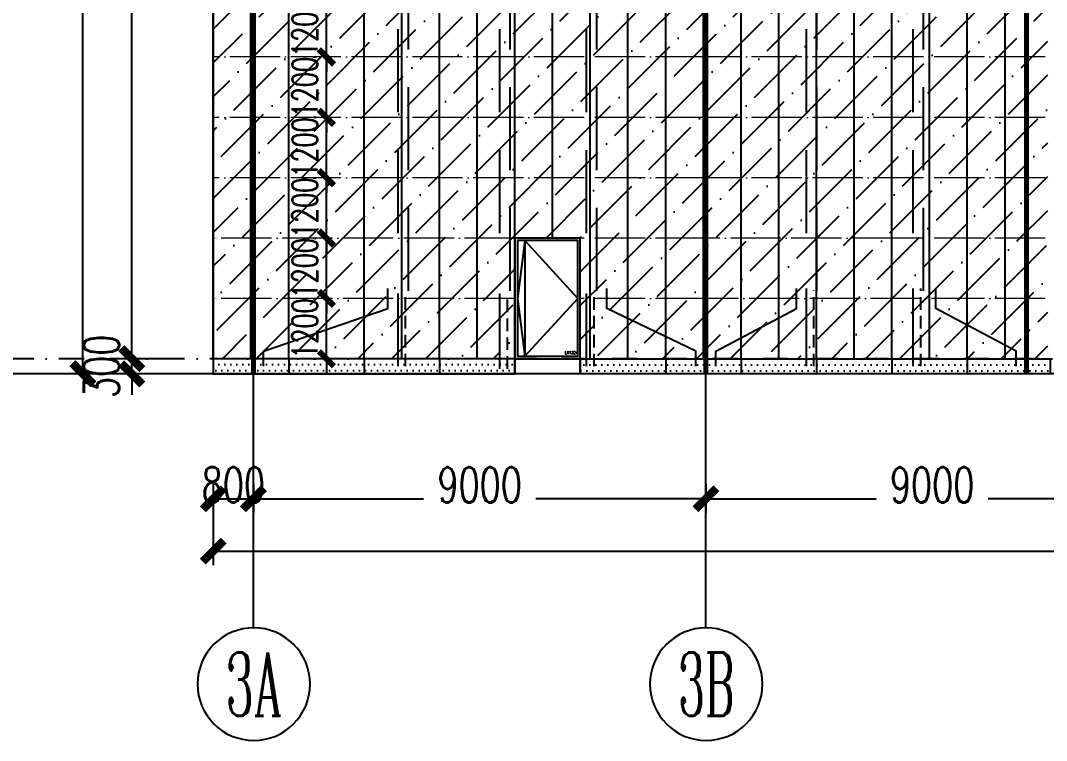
# Model space of a CAD drawing. Extents: x -2072575 to 87763, y -155913 to 742026.
# Drawn here: x -392849 to -372440, y 495625 to 509940 of the extents above; entities that cross this region are included whole.
import ezdxf
from ezdxf.enums import TextEntityAlignment as Align

# ---------------------------------------------------------------- set-up
doc = ezdxf.new("R2010")
doc.units = 0
doc.header["$LTSCALE"] = 1000
for name, pattern in [('CENTER', [2, 1.25, -0.25, 0.25, -0.25]), ('DASHDOT', [1, 0.5, -0.25, 0, -0.25]), ('DASHED', [0.75, 0.5, -0.25]), ('DOT', [0.25, 0, -0.25]), ('DOTE', [2.42, 2, -0.2, 0.02, -0.2])]:
    doc.linetypes.add(name, pattern=pattern)
doc.layers.get('Defpoints').update_dxf_attribs({"color": 210})
for name, color, linetype in [('!ZN1-填充-8', 8, 'Continuous'), ('12圆钢+30钢套管撑杆', 3, 'Continuous'), ('12圆钢斜拉条', 30, 'Continuous'), ('12圆钢直拉条', 22, 'Continuous'), ('3符号', 3, 'Continuous'), ('3铝板幕墙', 3, 'Continuous'), ('A-HATCH-2', 251, 'Continuous'), ('A-LIN-V', 9, 'Continuous'), ('A-WINDOW', 140, 'Continuous'), ('A-云线', 50, 'Continuous'), ('A-门窗表显示尺寸', 160, 'Continuous'), ('AS-WALL', 40, 'Continuous'), ('DIM', 173, 'Continuous'), ('DOT', 8, 'DOT'), ('DOTE', 1, 'CENTER'), ('压型钢板', 23, 'Continuous')]:
    doc.layers.add(name, color=color, linetype=linetype)
doc.layers.add('冷弯薄壁C型钢 250x75x20x3.0', color=51, linetype='DOTE', lineweight=0)
doc.layers.add('梁', color=4, linetype='Continuous', lineweight=18)
doc.styles.add('_TCH_AXIS', font='COMPLEX', dxfattribs={"bigfont": 'GBCBIG'})
doc.styles.add('A-STANDARD', font='SIMPLEX', dxfattribs={"bigfont": 'GBCBIG'})
doc.styles.add('DHTEXT-1', font='romans.shx', dxfattribs={"width": 0.7, "bigfont": 'chinese.shx'})
doc.dimstyles.new('ZN200', dxfattribs={"dimscale": 200, "dimtxt": 2.5, "dimasz": 1.5, "dimexe": 1, "dimexo": 2, "dimgap": 0.9, "dimtad": 1, "dimdec": 0, "dimdsep": 46, "dimtxsty": 'DHTEXT-1', "dimblk": 'ARCHTICK', "dimcen": 2.5, "dimclrd": 173, "dimclre": 173, "dimclrt": 7, "dimazin": 2, "dimtfac": 1, "dimtdec": 0, "dimtix": 1, "dimtmove": 2, "dimatfit": 3, "dimfxl": 0, "dimtolj": 1, "dimtzin": 0, "dimarcsym": 0})
doc.dimstyles.new('ZN280', dxfattribs={"dimscale": 280, "dimtxt": 2.5, "dimasz": 1.5, "dimexe": 1, "dimexo": 2, "dimgap": 0.9, "dimtad": 1, "dimdec": 0, "dimdsep": 46, "dimtxsty": 'DHTEXT-1', "dimblk": 'ARCHTICK', "dimcen": 2.5, "dimclrd": 173, "dimclre": 173, "dimclrt": 7, "dimazin": 2, "dimtfac": 1, "dimtdec": 0, "dimtix": 1, "dimtmove": 2, "dimatfit": 3, "dimfxl": 0, "dimarcsym": 0})

# ---------------------------------------------------------------- blocks, each defined once
blk = doc.blocks.new('20250905100330')
at = {"layer": '!ZN1-填充-8'}
h = blk.add_hatch(dxfattribs=at)
h.set_pattern_fill('ANSI36', color=252, scale=300, style=0)
h.set_pattern_definition([(45, (388215.23, -503214.68), (252.5697, 926.0889), [1190.625, -238.125, 0, -238.125])])
h.paths.add_polyline_path([(6500, 2400), (6500, 0), (5200, 0), (5200, 2400)])
h.paths.add_polyline_path([(15800, 0), (-800, 0), (-800, 18450), (15800, 18450)])
h = blk.add_hatch(dxfattribs=at)
h.set_pattern_fill('DOTS', color=252, scale=75, style=0)
h.set_pattern_definition([(0, (388215.23, -503214.68), (59.53125, 119.0625), [0, -119.0625])])
h.paths.add_polyline_path([(-800, 0), (5200, 0), (5200, -300), (-800, -300)])
h = blk.add_hatch(dxfattribs=at)
h.set_pattern_fill('DOTS', color=252, scale=75, style=0)
h.set_pattern_definition([(0, (6500, -300), (59.5312, 119.0625), [0, -119.0625])])
h.paths.add_polyline_path([(6500, 0), (15850, 0), (15850, -300), (6500, -300)])
at = {"layer": '3铝板幕墙', "color": 252, "ltscale": 1000}
for p, q in [((700, 0), (700, -300)), ((2200, 0), (2200, -300)), ((3700, 0), (3700, -300)), ((5200, 0), (5200, -300)), ((6500, 0), (6500, -300)), ((8200, 0), (8200, -300)), ((9700, 0), (9700, -300)), ((11200, 0), (11200, -300)), ((12700, 0), (12700, -300)), ((14200, 0), (14200, -300))]:
    blk.add_line(p, q, dxfattribs=at)
for points in [[(5200, 0), (-800, 0), (-800, -300), (5200, -300)], [(6500, 0), (15850, 0), (15850, -300), (6500, -300)]]:
    blk.add_lwpolyline(points, close=True, dxfattribs=at)
at = {"layer": 'A-HATCH-2', "color": 252}
blk.add_lwpolyline([(5400, 2350), (5250, 1200), (5400, 50), (6450, 1200), (5400, 2350)], dxfattribs=at)
at = {"layer": 'A-LIN-V'}
blk.add_line((-800, 18500), (-800, -300), dxfattribs=at)
at = {"layer": 'A-WINDOW', "color": 252}
blk.add_line((5400, 2350), (5400, 50), dxfattribs=at)
for points in [[(5200, 2400), (5200, 0), (6500, 0), (6500, 2400)], [(5250, 2350), (5250, 50), (6450, 50), (6450, 2350)]]:
    blk.add_lwpolyline(points, close=True, dxfattribs=at)
at = {"layer": '压型钢板', "color": 252, "ltscale": 10}
for p, q in [((-800, 0), (-800, 18500)), ((-50, 0), (-50, 18500)), ((700, 0), (700, 18500)), ((1450, 0), (1450, 18500)), ((2200, 0), (2200, 18500)), ((2950, 0), (2950, 18500)), ((3700, 0), (3700, 18500)), ((4450, 0), (4450, 18500)), ((5200, 0), (5200, 18500)), ((5950, 2400), (5950, 18500)), ((6700, 0), (6700, 18500)), ((7450, 0), (7450, 18500)), ((8200, 0), (8200, 18500)), ((8950, 0), (8950, 18500)), ((9700, 0), (9700, 18500)), ((10450, 0), (10450, 18500)), ((11200, 0), (11200, 18500)), ((11950, 0), (11950, 18500)), ((12700, 0), (12700, 18500)), ((13450, 0), (13450, 18500)), ((14200, 0), (14200, 18500)), ((14950, 0), (14950, 18500))]:
    blk.add_line(p, q, dxfattribs=at)
at = {"layer": 'A-门窗表显示尺寸', "color": 3, "style": 'A-STANDARD', "width": 0.705882}
blk.add_text('LM1324', height=59.5, dxfattribs=at).set_placement((6191, 90))
blk = doc.blocks.new('_ArchTick')
at = {"color": 0, "linetype": 'ByBlock', "const_width": 0.4}
blk.add_lwpolyline([(-0.5, -0.5), (0.5, 0.5)], dxfattribs=at)
blk = doc.blocks.new('*D2473')
at = {"layer": 'Defpoints', "color": 0, "ltscale": 2800, "transparency": 16777216}
for p in [(-3394, 18500), (-2352, 18500), (-2352, -300)]:
    blk.add_point(p, dxfattribs=at)
at = {"layer": 'DIM', "color": 173, "linetype": 'ByBlock', "lineweight": -2, "ltscale": 2800, "transparency": 16777216}
for p, q in [((-2912, 18500), (-3674, 18500)), ((-3394, -300), (-3394, 18500)), ((-2912, -300), (-3674, -300))]:
    blk.add_line(p, q, dxfattribs=at)
at = {"layer": 'DIM', "color": 173, "lineweight": -2, "ltscale": 2800, "transparency": 16777216, "xscale": 420, "yscale": 420, "zscale": 420}
for p, rotation in [((-3394, 18500), 90), ((-3394, -300), 270)]:
    blk.add_blockref('_ArchTick', p, dxfattribs=dict(at, rotation=rotation))
at = {"layer": 'DIM', "color": 7, "ltscale": 2800, "transparency": 16777216, "insert": (-3996, 9100), "char_height": 700, "attachment_point": 5, "rotation": 90, "style": 'DHTEXT-1'}
blk.add_mtext('18800', dxfattribs=at)
blk = doc.blocks.new('*D2474')
at = {"layer": 'Defpoints', "color": 0, "ltscale": 2800, "transparency": 16777216}
for p in [(-1087, 0), (-2421, 0), (-1087, -300)]:
    blk.add_point(p, dxfattribs=at)
at = {"layer": 'DIM', "color": 173, "linetype": 'ByBlock', "lineweight": -2, "ltscale": 2800, "transparency": 16777216}
for p, q in [((-2421, 0), (-2421, 420)), ((-1647, 0), (-2701, 0)), ((-2421, -300), (-2421, 0)), ((-1647, -300), (-2701, -300)), ((-2421, -300), (-2421, -720))]:
    blk.add_line(p, q, dxfattribs=at)
at = {"layer": 'DIM', "color": 173, "lineweight": -2, "ltscale": 2800, "transparency": 16777216, "xscale": 420, "yscale": 420, "zscale": 420}
for p, rotation in [((-2421, 0), 270), ((-2421, -300), 90)]:
    blk.add_blockref('_ArchTick', p, dxfattribs=dict(at, rotation=rotation))
at = {"layer": 'DIM', "color": 7, "ltscale": 2800, "transparency": 16777216, "insert": (-3023, -150), "char_height": 700, "attachment_point": 5, "rotation": 90, "style": 'DHTEXT-1'}
blk.add_mtext('300', dxfattribs=at)
blk = doc.blocks.new('*D2475')
at = {"layer": 'Defpoints', "color": 0, "ltscale": 2800, "transparency": 16777216}
for p in [(-2421, 15800), (-1087, 15800), (-1087, 0)]:
    blk.add_point(p, dxfattribs=at)
at = {"layer": 'DIM', "color": 173, "linetype": 'ByBlock', "lineweight": -2, "ltscale": 2800, "transparency": 16777216}
for p, q in [((-1647, 15800), (-2701, 15800)), ((-2421, 0), (-2421, 15800)), ((-1647, 0), (-2701, 0))]:
    blk.add_line(p, q, dxfattribs=at)
at = {"layer": 'DIM', "color": 173, "lineweight": -2, "ltscale": 2800, "transparency": 16777216, "xscale": 420, "yscale": 420, "zscale": 420}
for p, rotation in [((-2421, 15800), 90), ((-2421, 0), 270)]:
    blk.add_blockref('_ArchTick', p, dxfattribs=dict(at, rotation=rotation))
at = {"layer": 'DIM', "color": 7, "ltscale": 2800, "transparency": 16777216, "insert": (-3023, 7900), "char_height": 700, "attachment_point": 5, "rotation": 90, "style": 'DHTEXT-1'}
blk.add_mtext('15800', dxfattribs=at)
blk = doc.blocks.new('*D2494')
at = {"layer": 'Defpoints', "color": 0, "ltscale": 2800, "transparency": 16777216}
for p in [(-800, -1926), (184900, -1926), (184900, -3824)]:
    blk.add_point(p, dxfattribs=at)
at = {"layer": 'DIM', "color": 173, "linetype": 'ByBlock', "lineweight": -2, "ltscale": 2800, "transparency": 16777216}
for p, q in [((-800, -2486), (-800, -4104)), ((184900, -2486), (184900, -4104)), ((-800, -3824), (90503, -3824)), ((184900, -3824), (93597, -3824))]:
    blk.add_line(p, q, dxfattribs=at)
at = {"layer": 'DIM', "color": 173, "lineweight": -2, "ltscale": 2800, "transparency": 16777216, "xscale": 420, "yscale": 420, "zscale": 420, "rotation": 180}
blk.add_blockref('_ArchTick', (-800, -3824), dxfattribs=at)
at = {"layer": 'DIM', "color": 173, "lineweight": -2, "ltscale": 2800, "transparency": 16777216, "xscale": 420, "yscale": 420, "zscale": 420}
blk.add_blockref('_ArchTick', (184900, -3824), dxfattribs=at)
at = {"layer": 'DIM', "color": 7, "ltscale": 2800, "transparency": 16777216, "insert": (92050, -3549), "char_height": 700, "attachment_point": 5, "style": 'DHTEXT-1'}
blk.add_mtext('185700', dxfattribs=at)
blk = doc.blocks.new('*D2490')
at = {"layer": 'Defpoints', "color": 0, "ltscale": 2800, "transparency": 16777216}
for p in [(9000, -1926), (18000, -1926), (18000, -2784)]:
    blk.add_point(p, dxfattribs=at)
at = {"layer": 'DIM', "color": 173, "linetype": 'ByBlock', "lineweight": -2, "ltscale": 2800, "transparency": 16777216}
for p, q in [((9000, -2486), (9000, -3064)), ((18000, -2486), (18000, -3064)), ((9000, -2784), (12385, -2784)), ((18000, -2784), (14615, -2784))]:
    blk.add_line(p, q, dxfattribs=at)
at = {"layer": 'DIM', "color": 173, "lineweight": -2, "ltscale": 2800, "transparency": 16777216, "xscale": 420, "yscale": 420, "zscale": 420, "rotation": 180}
blk.add_blockref('_ArchTick', (9000, -2784), dxfattribs=at)
at = {"layer": 'DIM', "color": 173, "lineweight": -2, "ltscale": 2800, "transparency": 16777216, "xscale": 420, "yscale": 420, "zscale": 420}
blk.add_blockref('_ArchTick', (18000, -2784), dxfattribs=at)
at = {"layer": 'DIM', "color": 7, "ltscale": 2800, "transparency": 16777216, "insert": (13500, -2509), "char_height": 700, "attachment_point": 5, "style": 'DHTEXT-1'}
blk.add_mtext('9000', dxfattribs=at)
blk = doc.blocks.new('*D2491')
at = {"layer": 'Defpoints', "color": 0, "ltscale": 2800, "transparency": 16777216}
for p in [(0, -1926), (9000, -1926), (9000, -2784)]:
    blk.add_point(p, dxfattribs=at)
at = {"layer": 'DIM', "color": 173, "linetype": 'ByBlock', "lineweight": -2, "ltscale": 2800, "transparency": 16777216}
for p, q in [((0, -2486), (0, -3064)), ((9000, -2486), (9000, -3064)), ((0, -2784), (3385, -2784)), ((9000, -2784), (5615, -2784))]:
    blk.add_line(p, q, dxfattribs=at)
at = {"layer": 'DIM', "color": 173, "lineweight": -2, "ltscale": 2800, "transparency": 16777216, "xscale": 420, "yscale": 420, "zscale": 420, "rotation": 180}
blk.add_blockref('_ArchTick', (0, -2784), dxfattribs=at)
at = {"layer": 'DIM', "color": 173, "lineweight": -2, "ltscale": 2800, "transparency": 16777216, "xscale": 420, "yscale": 420, "zscale": 420}
blk.add_blockref('_ArchTick', (9000, -2784), dxfattribs=at)
at = {"layer": 'DIM', "color": 7, "ltscale": 2800, "transparency": 16777216, "insert": (4500, -2509), "char_height": 700, "attachment_point": 5, "style": 'DHTEXT-1'}
blk.add_mtext('9000', dxfattribs=at)
blk = doc.blocks.new('*D2492')
at = {"layer": 'Defpoints', "color": 0, "ltscale": 2800, "transparency": 16777216}
for p in [(-800, -1926), (0, -1926), (0, -2784)]:
    blk.add_point(p, dxfattribs=at)
at = {"layer": 'DIM', "color": 173, "linetype": 'ByBlock', "lineweight": -2, "ltscale": 2800, "transparency": 16777216}
for p, q in [((-800, -2486), (-800, -3064)), ((0, -2486), (0, -3064)), ((-800, -2784), (0, -2784))]:
    blk.add_line(p, q, dxfattribs=at)
at = {"layer": 'DIM', "color": 173, "lineweight": -2, "ltscale": 2800, "transparency": 16777216, "xscale": 420, "yscale": 420, "zscale": 420, "rotation": 180}
blk.add_blockref('_ArchTick', (-800, -2784), dxfattribs=at)
at = {"layer": 'DIM', "color": 173, "lineweight": -2, "ltscale": 2800, "transparency": 16777216, "xscale": 420, "yscale": 420, "zscale": 420}
blk.add_blockref('_ArchTick', (0, -2784), dxfattribs=at)
at = {"layer": 'DIM', "color": 7, "ltscale": 2800, "transparency": 16777216, "insert": (-400, -2509), "char_height": 700, "attachment_point": 5, "style": 'DHTEXT-1'}
blk.add_mtext('800', dxfattribs=at)
blk = doc.blocks.new('卓越-轴号')
blk.add_circle((0, 0), 4)
at = {"color": 0, "style": '_TCH_AXIS', "width": 1.041667, "flags": 8}
blk.add_attdef('A', text='', height=4.48, dxfattribs=at).set_placement((-2, -2.24), (2, -2.24), align=Align.FIT)
blk = doc.blocks.new('*D3589')
at = {"layer": 'Defpoints', "color": 0, "ltscale": 10, "transparency": 16777216}
for p in [(-386765, 510415), (-386629, 510415), (-386629, 509215)]:
    blk.add_point(p, dxfattribs=at)
at = {"layer": 'DIM', "color": 173, "linetype": 'ByBlock', "lineweight": -2, "ltscale": 10, "transparency": 16777216}
for p, q in [((-386765, 510415), (-386765, 510715)), ((-387029, 510415), (-386965, 510415)), ((-386765, 509215), (-386765, 510415)), ((-387029, 509215), (-386965, 509215)), ((-386765, 509215), (-386765, 508915))]:
    blk.add_line(p, q, dxfattribs=at)
at = {"layer": 'DIM', "color": 173, "lineweight": -2, "ltscale": 10, "transparency": 16777216, "xscale": 300, "yscale": 300, "zscale": 300}
for p, rotation in [((-386765, 510415), 270), ((-386765, 509215), 90)]:
    blk.add_blockref('_ArchTick', p, dxfattribs=dict(at, rotation=rotation))
at = {"layer": 'DIM', "color": 7, "ltscale": 10, "transparency": 16777216, "insert": (-387195, 509815), "char_height": 500, "attachment_point": 5, "rotation": 90, "style": 'DHTEXT-1'}
blk.add_mtext('\\A1;1200', dxfattribs=at)
blk = doc.blocks.new('*D3590')
at = {"layer": 'Defpoints', "color": 0, "ltscale": 10, "transparency": 16777216}
for p in [(-386765, 509215), (-386629, 509215), (-386629, 508015)]:
    blk.add_point(p, dxfattribs=at)
at = {"layer": 'DIM', "color": 173, "linetype": 'ByBlock', "lineweight": -2, "ltscale": 10, "transparency": 16777216}
for p, q in [((-386765, 509215), (-386765, 509515)), ((-387029, 509215), (-386965, 509215)), ((-386765, 508015), (-386765, 509215)), ((-387029, 508015), (-386965, 508015)), ((-386765, 508015), (-386765, 507715))]:
    blk.add_line(p, q, dxfattribs=at)
at = {"layer": 'DIM', "color": 173, "lineweight": -2, "ltscale": 10, "transparency": 16777216, "xscale": 300, "yscale": 300, "zscale": 300}
for p, rotation in [((-386765, 509215), 270), ((-386765, 508015), 90)]:
    blk.add_blockref('_ArchTick', p, dxfattribs=dict(at, rotation=rotation))
at = {"layer": 'DIM', "color": 7, "ltscale": 10, "transparency": 16777216, "insert": (-387195, 508615), "char_height": 500, "attachment_point": 5, "rotation": 90, "style": 'DHTEXT-1'}
blk.add_mtext('\\A1;1200', dxfattribs=at)
blk = doc.blocks.new('*D3591')
at = {"layer": 'Defpoints', "color": 0, "ltscale": 10, "transparency": 16777216}
for p in [(-386765, 508015), (-386629, 508015), (-386629, 506815)]:
    blk.add_point(p, dxfattribs=at)
at = {"layer": 'DIM', "color": 173, "linetype": 'ByBlock', "lineweight": -2, "ltscale": 10, "transparency": 16777216}
for p, q in [((-386765, 508015), (-386765, 508315)), ((-387029, 508015), (-386965, 508015)), ((-386765, 506815), (-386765, 508015)), ((-387029, 506815), (-386965, 506815)), ((-386765, 506815), (-386765, 506515))]:
    blk.add_line(p, q, dxfattribs=at)
at = {"layer": 'DIM', "color": 173, "lineweight": -2, "ltscale": 10, "transparency": 16777216, "xscale": 300, "yscale": 300, "zscale": 300}
for p, rotation in [((-386765, 508015), 270), ((-386765, 506815), 90)]:
    blk.add_blockref('_ArchTick', p, dxfattribs=dict(at, rotation=rotation))
at = {"layer": 'DIM', "color": 7, "ltscale": 10, "transparency": 16777216, "insert": (-387195, 507415), "char_height": 500, "attachment_point": 5, "rotation": 90, "style": 'DHTEXT-1'}
blk.add_mtext('\\A1;1200', dxfattribs=at)
blk = doc.blocks.new('*D3592')
at = {"layer": 'Defpoints', "color": 0, "ltscale": 10, "transparency": 16777216}
for p in [(-386765, 506815), (-386629, 506815), (-386629, 505615)]:
    blk.add_point(p, dxfattribs=at)
at = {"layer": 'DIM', "color": 173, "linetype": 'ByBlock', "lineweight": -2, "ltscale": 10, "transparency": 16777216}
for p, q in [((-386765, 506815), (-386765, 507115)), ((-387029, 506815), (-386965, 506815)), ((-386765, 505615), (-386765, 506815)), ((-387029, 505615), (-386965, 505615)), ((-386765, 505615), (-386765, 505315))]:
    blk.add_line(p, q, dxfattribs=at)
at = {"layer": 'DIM', "color": 173, "lineweight": -2, "ltscale": 10, "transparency": 16777216, "xscale": 300, "yscale": 300, "zscale": 300}
for p, rotation in [((-386765, 506815), 270), ((-386765, 505615), 90)]:
    blk.add_blockref('_ArchTick', p, dxfattribs=dict(at, rotation=rotation))
at = {"layer": 'DIM', "color": 7, "ltscale": 10, "transparency": 16777216, "insert": (-387195, 506215), "char_height": 500, "attachment_point": 5, "rotation": 90, "style": 'DHTEXT-1'}
blk.add_mtext('\\A1;1200', dxfattribs=at)
blk = doc.blocks.new('*D3593')
at = {"layer": 'Defpoints', "color": 0, "ltscale": 10, "transparency": 16777216}
for p in [(-386765, 505615), (-386629, 505615), (-386629, 504415)]:
    blk.add_point(p, dxfattribs=at)
at = {"layer": 'DIM', "color": 173, "linetype": 'ByBlock', "lineweight": -2, "ltscale": 10, "transparency": 16777216}
for p, q in [((-386765, 505615), (-386765, 505915)), ((-387029, 505615), (-386965, 505615)), ((-386765, 504415), (-386765, 505615)), ((-387029, 504415), (-386965, 504415)), ((-386765, 504415), (-386765, 504115))]:
    blk.add_line(p, q, dxfattribs=at)
at = {"layer": 'DIM', "color": 173, "lineweight": -2, "ltscale": 10, "transparency": 16777216, "xscale": 300, "yscale": 300, "zscale": 300}
for p, rotation in [((-386765, 505615), 270), ((-386765, 504415), 90)]:
    blk.add_blockref('_ArchTick', p, dxfattribs=dict(at, rotation=rotation))
at = {"layer": 'DIM', "color": 7, "ltscale": 10, "transparency": 16777216, "insert": (-387195, 505015), "char_height": 500, "attachment_point": 5, "rotation": 90, "style": 'DHTEXT-1'}
blk.add_mtext('\\A1;1200', dxfattribs=at)
blk = doc.blocks.new('*D3594')
at = {"layer": 'Defpoints', "color": 0, "ltscale": 10, "transparency": 16777216}
for p in [(-386765, 504415), (-386629, 504415), (-386629, 503215)]:
    blk.add_point(p, dxfattribs=at)
at = {"layer": 'DIM', "color": 173, "linetype": 'ByBlock', "lineweight": -2, "ltscale": 10, "transparency": 16777216}
for p, q in [((-386765, 504415), (-386765, 504715)), ((-387029, 504415), (-386965, 504415)), ((-386765, 503215), (-386765, 504415)), ((-387029, 503215), (-386965, 503215)), ((-386765, 503215), (-386765, 502915))]:
    blk.add_line(p, q, dxfattribs=at)
at = {"layer": 'DIM', "color": 173, "lineweight": -2, "ltscale": 10, "transparency": 16777216, "xscale": 300, "yscale": 300, "zscale": 300}
for p, rotation in [((-386765, 504415), 270), ((-386765, 503215), 90)]:
    blk.add_blockref('_ArchTick', p, dxfattribs=dict(at, rotation=rotation))
at = {"layer": 'DIM', "color": 7, "ltscale": 10, "transparency": 16777216, "insert": (-387195, 503815), "char_height": 500, "attachment_point": 5, "rotation": 90, "style": 'DHTEXT-1'}
blk.add_mtext('\\A1;1200', dxfattribs=at)
blk = doc.blocks.new('20250821140405')
at = {"layer": 'DOT', "linetype": 'DASHDOT'}
blk.add_line((192648.2, 0), (-7043.9, 0), dxfattribs=at)
at = {"layer": 'DOTE', "ltscale": 280}
for p, q in [((0, -5350), (0, 21247.6)), ((9000, -5350), (9000, 21247.6))]:
    blk.add_line(p, q, dxfattribs=at)
at = {"layer": '3符号', "color": 7}
ref = blk.add_blockref('卓越-轴号', (6.3, -6470), dxfattribs=dict(at, xscale=-280, yscale=280, zscale=280))
ref.add_attrib('A', '3A', dxfattribs={"layer": '0', "color": 0, "height": 1254.4, "style": '_TCH_AXIS', "width": 0.506757}).set_placement((-553.7, -7097.2), (566.3, -7097.2), align=Align.FIT)
ref = blk.add_blockref('卓越-轴号', (9006.3, -6470), dxfattribs=dict(at, xscale=-280, yscale=280, zscale=280))
ref.add_attrib('A', '3B', dxfattribs={"layer": '0', "color": 0, "height": 1254.4, "style": '_TCH_AXIS', "width": 0.520833}).set_placement((8446.3, -7097.2), (9566.3, -7097.2), align=Align.FIT)
at = {"layer": 'DIM', "ltscale": 2800}
for p1, p2, distance, picture, middle in [((-2352.3, -300), (-2352.3, 18500), 1041.7, '*D2473', (-3996, 9100)), ((-1087.3, 0), (-1087.3, 15800), 1333.3, '*D2475', (-3022.6, 7900)), ((-1087.3, -300), (-1087.3, 0), 1333.3, '*D2474', (-3022.6, -150))]:
    dim = blk.add_aligned_dim(p1=p1, p2=p2, distance=distance, dimstyle='ZN280', dxfattribs=at)
    dim.commit()
    dim.dimension.update_dxf_attribs({"geometry": picture, "text_midpoint": middle})
for base, p1, p2, picture, middle in [((0, -2784.1), (-800, -1926.1), (0, -1926.1), '*D2492', (-400, -2509.1)), ((184900, -3824.1), (-800, -1926.1), (184900, -1926.1), '*D2494', (92050, -3549.1)), ((9000, -2784.1), (0, -1926.1), (9000, -1926.1), '*D2491', (4500, -2509.1)), ((18000, -2784.1), (9000, -1926.1), (18000, -1926.1), '*D2490', (13500, -2509.1))]:
    dim = blk.add_linear_dim(base=base, p1=p1, p2=p2, angle=0, dimstyle='ZN280', dxfattribs=at)
    dim.commit()
    dim.dimension.update_dxf_attribs({"geometry": picture, "text_midpoint": middle, "dimtype": 129})

msp = doc.modelspace()

# ---------------------------------------------------------------- linework, layer by layer
at = {"layer": 'AS-WALL'}
msp.add_line((-195567, 502914.7), (-395259.1, 502914.7), dxfattribs=at)

# ---------------------------------------------------------------- next in the draw order: block references
at = {"layer": '12圆钢直拉条', "ltscale": 1000}
msp.add_blockref('20250905100330', (-388215.2, 503214.7), dxfattribs=at)

# ---------------------------------------------------------------- next in the draw order: linework, layer by layer
at = {"layer": '12圆钢+30钢套管撑杆', "color": 3}
for p, q in [((-377215.2, 503064.7), (-377215.2, 504614.7)), ((-375090.2, 503064.7), (-375090.2, 504614.7)), ((-385340.2, 503064.7), (-385340.2, 504514.7)), ((-383315.3, 503014.7), (-383315.3, 504514.7)), ((-381588.5, 503064.7), (-381588.5, 504514.7))]:
    msp.add_line(p, q, dxfattribs=at)
at = {"layer": '12圆钢+30钢套管撑杆', "color": 3, "linetype": 'DASHED', "ltscale": 0.5}
for p, q in [((-377065.2, 503064.7), (-377065.2, 504571.4)), ((-374940.2, 503064.7), (-374940.2, 504614.7)), ((-385190.2, 503064.7), (-385190.2, 504514.7)), ((-383165.3, 503014.7), (-383165.3, 504514.7)), ((-381438.5, 503064.7), (-381438.5, 504514.7))]:
    msp.add_line(p, q, dxfattribs=at)
at = {"layer": '12圆钢斜拉条', "ltscale": 1000}
for points in [[(-388015.2, 503064.7), (-388015.2, 503364.7), (-385540.2, 504214.7), (-385540.2, 504614.7)], [(-379415.2, 503064.7), (-379415.2, 503364.7), (-381188.5, 504214.7), (-381188.5, 504614.7)], [(-379015.2, 503064.7), (-379015.2, 503364.7), (-377415.2, 504214.7), (-377415.2, 504614.7)], [(-373040.2, 503064.7), (-373040.2, 503364.7), (-374640.2, 504214.7), (-374640.2, 504614.7)]]:
    msp.add_lwpolyline(points, dxfattribs=at)
at = {"layer": '12圆钢直拉条', "ltscale": 1000}
for p, q in [((-385140.2, 511014.7), (-385140.2, 509364.7)), ((-383115.3, 511014.7), (-383115.3, 509364.7)), ((-381388.5, 511014.7), (-381388.5, 509364.7)), ((-377015.2, 511014.7), (-377015.2, 509364.7)), ((-374890.2, 511014.7), (-374890.2, 509364.7)), ((-385340.2, 508114.7), (-385340.2, 509764.7)), ((-383315.3, 508114.7), (-383315.3, 509764.7)), ((-381588.5, 508114.7), (-381588.5, 509764.7)), ((-377215.2, 508114.7), (-377215.2, 509764.7)), ((-375090.2, 508114.7), (-375090.2, 509764.7)), ((-385140.2, 508614.7), (-385140.2, 506964.7)), ((-383115.3, 508614.7), (-383115.3, 506964.7)), ((-381388.5, 508614.7), (-381388.5, 506964.7)), ((-377015.2, 508614.7), (-377015.2, 506964.7)), ((-374890.2, 508614.7), (-374890.2, 506964.7)), ((-385340.2, 505714.7), (-385340.2, 507364.7)), ((-383315.3, 505714.7), (-383315.3, 507364.7)), ((-381588.5, 505714.7), (-381588.5, 507364.7)), ((-377215.2, 505714.7), (-377215.2, 507364.7)), ((-375090.2, 505714.7), (-375090.2, 507364.7)), ((-385140.2, 506214.7), (-385140.2, 504564.7)), ((-383115.3, 506214.7), (-383115.3, 504564.7)), ((-381388.5, 506214.7), (-381388.5, 504564.7)), ((-377015.2, 506214.7), (-377015.2, 504564.7)), ((-374890.2, 506214.7), (-374890.2, 504564.7))]:
    msp.add_line(p, q, dxfattribs=at)
at = {"layer": '冷弯薄壁C型钢 250x75x20x3.0', "ltscale": 0.5}
for p, q in [((-379215.2, 509214.7), (-389015.2, 509214.7)), ((-372465.2, 509214.7), (-379215.2, 509214.7)), ((-379215.2, 508014.7), (-389015.2, 508014.7)), ((-372465.2, 508014.7), (-379215.2, 508014.7)), ((-379215.2, 506814.7), (-389015.2, 506814.7)), ((-372465.2, 506814.7), (-379215.2, 506814.7)), ((-372465.2, 506814.7), (-379215.2, 506814.7)), ((-383015.2, 505614.7), (-389015.2, 505614.7)), ((-379215.2, 505614.7), (-383015.2, 505614.7)), ((-375307.3, 505614.7), (-379215.2, 505614.7)), ((-372465.2, 505614.7), (-375307.3, 505614.7)), ((-383015.2, 504414.7), (-389015.2, 504414.7)), ((-379215.2, 504414.7), (-381715.2, 504414.7)), ((-373727.7, 504414.7), (-379215.2, 504414.7)), ((-372465.2, 504414.7), (-373727.7, 504414.7)), ((-383015.2, 503214.7), (-389015.2, 503214.7)), ((-379215.2, 503214.7), (-381715.2, 503214.7)), ((-375560.2, 503214.7), (-379215.2, 503214.7)), ((-372465.2, 503214.7), (-375560.2, 503214.7))]:
    msp.add_line(p, q, dxfattribs=at)
for points in [[(-383015.2, 503214.7), (-383015.2, 505614.7)], [(-381715.2, 503214.7), (-381715.2, 505614.7)]]:
    msp.add_lwpolyline(points, dxfattribs=at)
at = {"layer": '梁', "ltscale": 10, "const_width": 100}
for points in [[(-388215.2, 521714.7), (-388215.2, 502914.7)], [(-379215.2, 521714.7), (-379215.2, 502914.7)]]:
    msp.add_lwpolyline(points, dxfattribs=at)
at = {"layer": '梁', "color": 1, "ltscale": 10, "const_width": 100}
msp.add_lwpolyline([(-372840.2, 521714.7), (-372840.2, 502914.7)], dxfattribs=at)

# ---------------------------------------------------------------- next in the draw order: block references
at = {"layer": 'A-云线', "ltscale": 10}
msp.add_blockref('20250821140405', (-388215.2, 503214.7), dxfattribs=at)

# ---------------------------------------------------------------- next in the draw order: dimensions: what is measured, and where the dimension line sits
at = {"layer": 'DIM', "ltscale": 10}
for base, p1, p2, picture, middle in [((-386765.2, 510414.7), (-386629.5, 509214.7), (-386629.5, 510414.7), '*D3589', (-387195.2, 509814.7)), ((-386765.2, 509214.7), (-386629.5, 508014.7), (-386629.5, 509214.7), '*D3590', (-387195.2, 508614.7)), ((-386765.2, 508014.7), (-386629.5, 506814.7), (-386629.5, 508014.7), '*D3591', (-387195.2, 507414.7)), ((-386765.2, 506814.7), (-386629.5, 505614.7), (-386629.5, 506814.7), '*D3592', (-387195.2, 506214.7)), ((-386765.2, 505614.7), (-386629.5, 504414.7), (-386629.5, 505614.7), '*D3593', (-387195.2, 505014.7)), ((-386765.2, 504414.7), (-386629.5, 503214.7), (-386629.5, 504414.7), '*D3594', (-387195.2, 503814.7))]:
    dim = msp.add_linear_dim(base=base, p1=p1, p2=p2, angle=90, dimstyle='ZN200', override={"dimfxl": 2}, dxfattribs=at)
    dim.commit()
    dim.dimension.update_dxf_attribs({"geometry": picture, "text_midpoint": middle})

doc.saveas('drawing.dxf')
